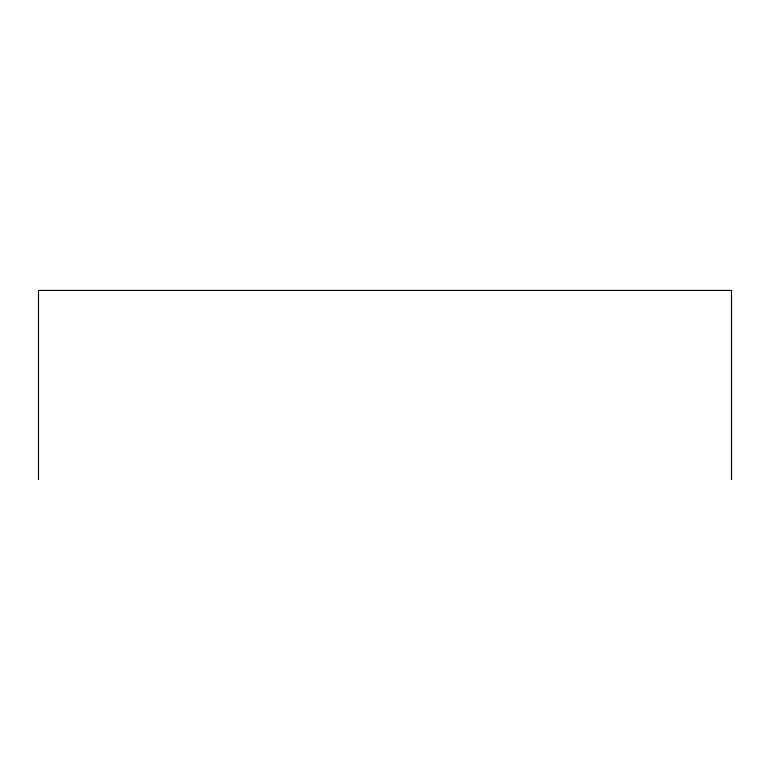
<?xml version="1.0" encoding="UTF-8"?>
<svg xmlns="http://www.w3.org/2000/svg" width="770" height="770" viewBox="0 0 770 770"><rect width="100%" height="100%" fill="white"/><g stroke="black" fill="none" stroke-linecap="round" stroke-linejoin="round"><path stroke-width="1.16" d="M731.5 479.566L731.5 290.434L38.5 290.434L38.5 479.566"/></g></svg>
